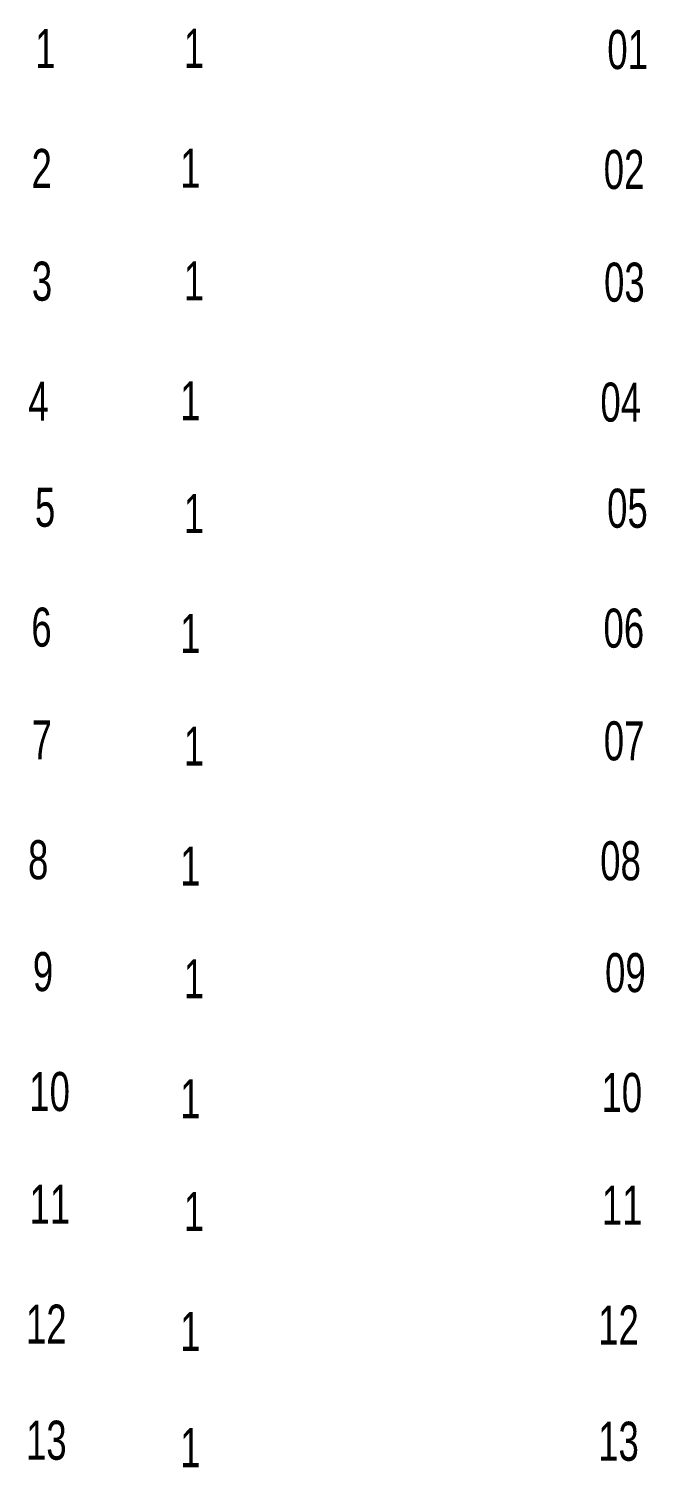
# Model space of a CAD drawing. Extents: x 0 to 2838408, y -923048 to 203859.
# Drawn here: x 2411954 to 2417882, y 185343 to 199149 of the extents above; entities that cross this region are included whole.
import ezdxf

# ---------------------------------------------------------------- set-up
doc = ezdxf.new("R2010")
doc.units = 0
doc.header["$LTSCALE"] = 1000
doc.layers.add('目录', color=7, linetype='Continuous')
doc.styles.add('HZ', font='aaa等高度-单线.shx', dxfattribs={"width": 0.7, "height": 50, "bigfont": 'aaa-hztxt.shx'})

msp = doc.modelspace()

# ---------------------------------------------------------------- texts
at = {"layer": '目录', "char_height": 375, "attachment_point": 1, "style": 'HZ'}
for s, insert in [('1', (2412015.2, 199146.9)), ('1', (2413441.6, 199149.2)), ('01', (2417508.1, 199137.3)), ('2', (2411980.7, 197995.9)), ('1', (2413407, 197998.2)), ('02', (2417473.6, 197986.3)), ('3', (2411983.5, 196914.2)), ('1', (2413441.6, 196916.4)), ('03', (2417476.5, 196904.6)), ('4', (2411949, 195763.2)), ('1', (2413407, 195765.4)), ('04', (2417441.9, 195753.6)), ('5', (2412013.1, 194744.5)), ('1', (2413441.6, 194683.5)), ('05', (2417506, 194734.9)), ('6', (2411978.5, 193593.6)), ('06', (2417471.4, 193584)), ('1', (2413407, 193532.6)), ('7', (2411981.4, 192511.8)), ('07', (2417474.3, 192502.2)), ('1', (2413441.6, 192450.7)), ('8', (2411946.8, 191360.9)), ('1', (2413407, 191299.7)), ('08', (2417439.8, 191351.3)), ('9', (2411993.3, 190287.2)), ('09', (2417486.2, 190277.6)), ('1', (2413441.6, 190217.8)), ('10', (2411958.7, 189136.3)), ('1', (2413407, 189066.9)), ('10', (2417451.7, 189126.7)), ('11', (2411961.6, 188054.5)), ('1', (2413441.6, 187985)), ('11', (2417454.5, 188044.9)), ('12', (2411927.1, 186903.6)), ('1', (2413407, 186834)), ('12', (2417420, 186894)), ('13', (2411927.2, 185789.3)), ('1', (2413407, 185717.6)), ('13', (2417420.1, 185779.7))]:
    msp.add_mtext(s, dxfattribs=dict(at, insert=insert))

doc.saveas('drawing.dxf')
